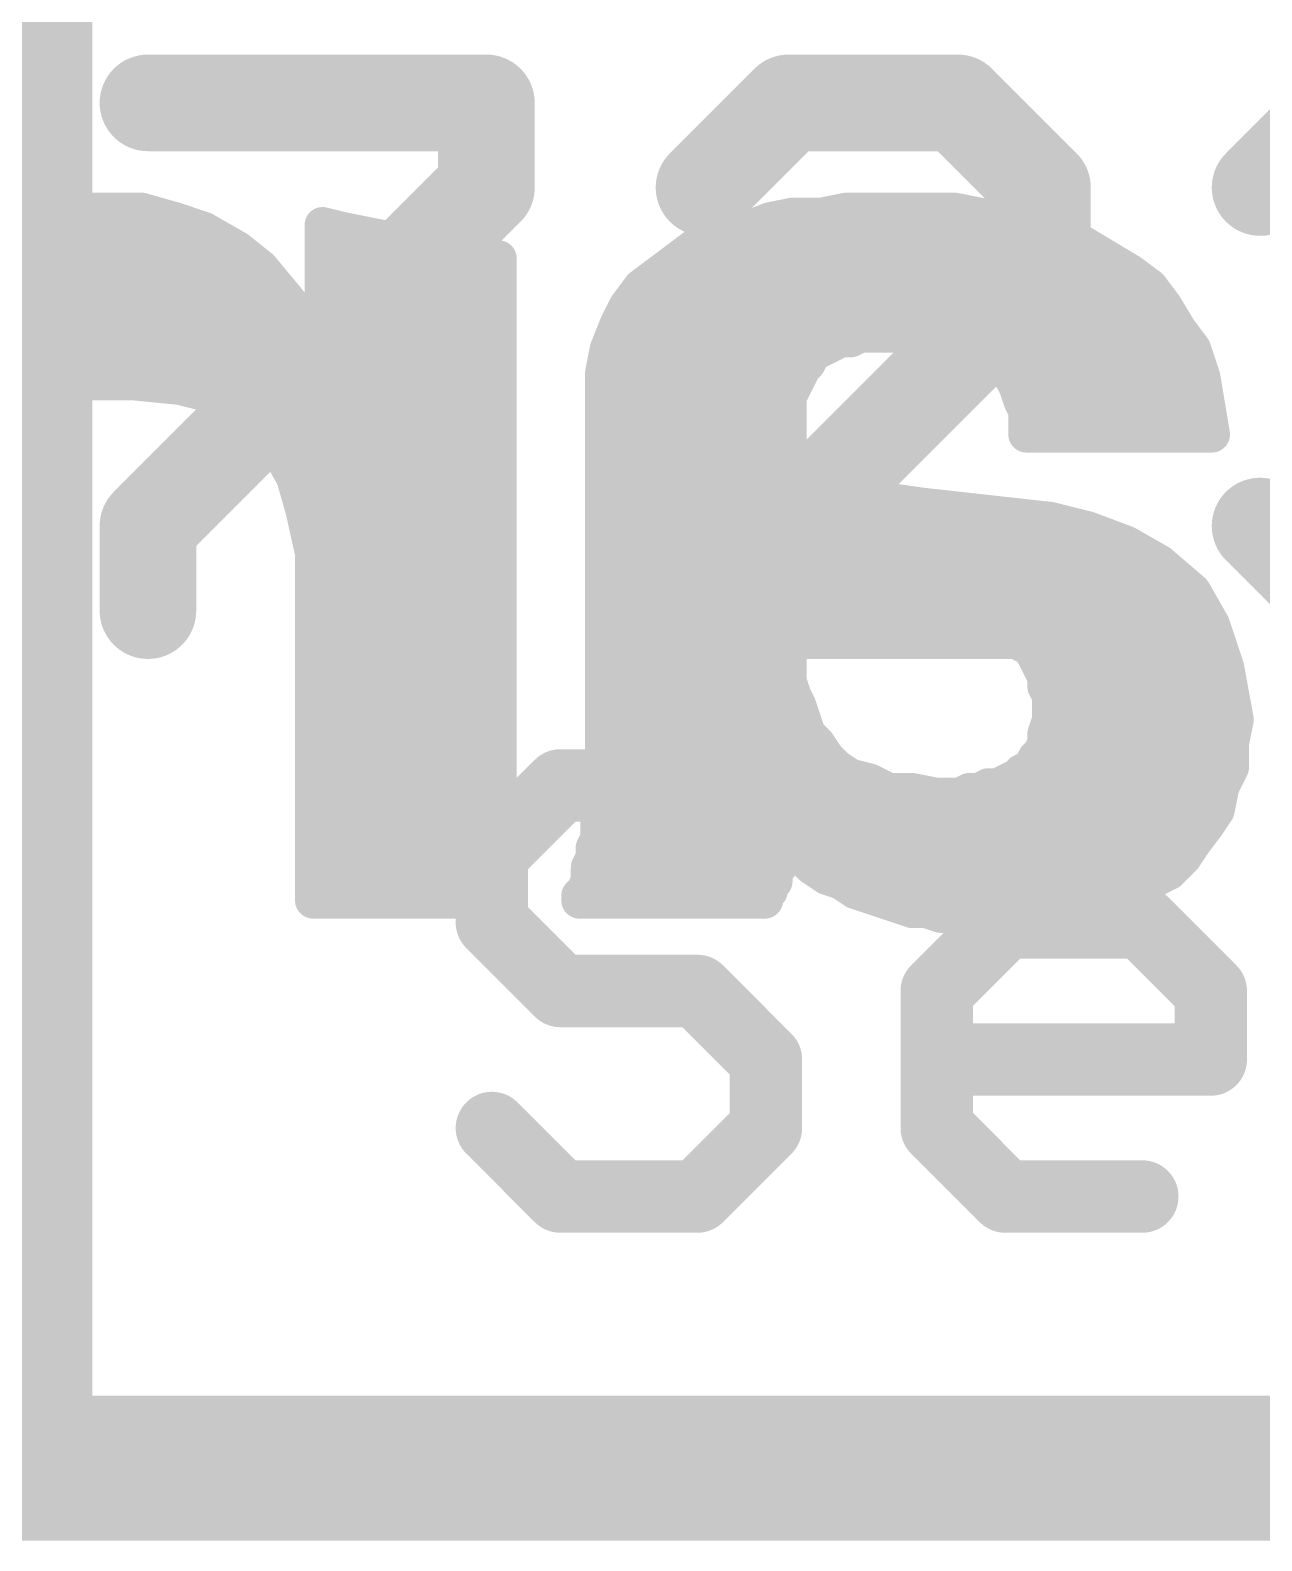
# Model space of a CAD drawing. Extents: x -37 to 70, y -15 to 15.
# Drawn here: x 12.747 to 15.338, y -0.152 to 3.024 of the extents above; entities that cross this region are included whole.
import ezdxf

# ---------------------------------------------------------------- set-up
doc = ezdxf.new("R2010")
doc.units = 0
for name, color, linetype in [('1', 12, 'CONTINUOUS'), ('16', 132, 'CONTINUOUS'), ('20', 53, 'CONTINUOUS'), ('21', 41, 'CONTINUOUS'), ('22', 40, 'CONTINUOUS')]:
    doc.layers.add(name, color=color, linetype=linetype)

msp = doc.modelspace()

# ---------------------------------------------------------------- linework, layer by layer
at = {"layer": '1', "const_width": 0.3048}
for points in [[(12.7254, 15.24), (12.7254, 0)], [(12.7254, 0), (24.13, 0)]]:
    msp.add_lwpolyline(points, dxfattribs=at)
at = {"layer": '1', "const_width": 0.1524}
for points in [[(12.7254, 0.0762, 1), (12.7254, -0.0762)], [(12.6492, 0, 1), (12.8016, 0)]]:
    msp.add_lwpolyline(points, format="xyb", dxfattribs=at)
at = {"layer": '16', "const_width": 0.3048}
for points in [[(12.7254, 15.24), (12.7254, 0)], [(12.7254, 0), (24.13, 0)]]:
    msp.add_lwpolyline(points, dxfattribs=at)
at = {"layer": '16', "const_width": 0.1524}
for points in [[(12.7254, 0.0762, 1), (12.7254, -0.0762)], [(12.6492, 0, 1), (12.8016, 0)]]:
    msp.add_lwpolyline(points, format="xyb", dxfattribs=at)
at = {"layer": '20', "const_width": 0.2032}
msp.add_lwpolyline([(24.13, 0), (0, 0)], dxfattribs=at)
at = {"layer": '21'}
for points, const_width in [([(12.9951, 2.8711), (13.7069, 2.8711)], 0.2032), ([(13.7069, 2.8711), (13.7069, 2.6932)], 0.2032), ([(14.3424, 2.8711), (14.1645, 2.6932)], 0.2032), ([(14.6983, 2.8711), (14.3424, 2.8711)], 0.2032), ([(14.8763, 2.6932), (14.6983, 2.8711)], 0.2032), ([(15.3339, 2.6932), (15.5118, 2.8711)], 0.2032), ([(13.7069, 2.6932), (12.9951, 1.9814)], 0.2032), ([(14.8763, 2.5152), (14.8763, 2.6932)], 0.2032), ([(14.1645, 1.8034), (14.8763, 2.5152)], 0.2032), ([(12.9951, 1.9814), (12.9951, 1.8034)], 0.2032), ([(15.5118, 1.8034), (15.3339, 1.9814)], 0.2032), ([(14.8763, 1.8034), (14.1645, 1.8034)], 0.2032), ([(13.8625, 1.4358), (13.7185, 1.2918)], 0.1524), ([(14.1506, 1.4358), (13.8625, 1.4358)], 0.1524), ([(14.2947, 1.2918), (14.1506, 1.4358)], 0.1524), ([(13.7185, 1.2918), (13.7185, 1.1477)], 0.1524), ([(13.7185, 1.1477), (13.8625, 1.0037)], 0.1524), ([(14.654, 1.0037), (14.798, 1.1477)], 0.1524), ([(14.798, 1.1477), (15.0862, 1.1477)], 0.1524), ([(15.0862, 1.1477), (15.2302, 1.0037)], 0.1524), ([(13.8625, 1.0037), (14.1506, 1.0037)], 0.1524), ([(14.1506, 1.0037), (14.2947, 0.8596)], 0.1524), ([(14.654, 0.7156), (14.654, 1.0037)], 0.1524), ([(15.2302, 1.0037), (15.2302, 0.8596)], 0.1524), ([(14.2947, 0.8596), (14.2947, 0.7156)], 0.1524), ([(15.2302, 0.8596), (14.654, 0.8596)], 0.1524), ([(13.8625, 0.5715), (13.7185, 0.7156)], 0.1524), ([(14.2947, 0.7156), (14.1506, 0.5715)], 0.1524), ([(14.798, 0.5715), (14.654, 0.7156)], 0.1524), ([(14.1506, 0.5715), (13.8625, 0.5715)], 0.1524), ([(15.0862, 0.5715), (14.798, 0.5715)], 0.1524)]:
    msp.add_lwpolyline(points, dxfattribs=dict(at, const_width=const_width))
for points, const_width in [([(12.9951, 2.9219, 1), (12.9951, 2.8203)], 0.1016), ([(13.7577, 2.8711, 1), (13.6561, 2.8711)], 0.1016), ([(13.7069, 2.8203, 1), (13.7069, 2.9219)], 0.1016), ([(14.3424, 2.9219, 1), (14.3424, 2.8203)], 0.1016), ([(14.3784, 2.8352, 1), (14.3065, 2.907)], 0.1016), ([(14.7343, 2.907, 1), (14.6624, 2.8352)], 0.1016), ([(14.6983, 2.8203, 1), (14.6983, 2.9219)], 0.1016), ([(13.7428, 2.6572, 1), (13.671, 2.7291)], 0.1016), ([(14.1286, 2.7291, 1), (14.2004, 2.6572)], 0.1016), ([(14.9271, 2.6932, 1), (14.8255, 2.6932)], 0.1016), ([(14.8404, 2.6572, 1), (14.9122, 2.7291)], 0.1016), ([(15.298, 2.7291, 1), (15.3698, 2.6572)], 0.1016), ([(13.6561, 2.6932, 1), (13.7577, 2.6932)], 0.1016), ([(14.9122, 2.4793, 1), (14.8404, 2.5511)], 0.1016), ([(14.8255, 2.5152, 1), (14.9271, 2.5152)], 0.1016), ([(13.0459, 1.9814, 1), (12.9443, 1.9814)], 0.1016), ([(12.9592, 2.0173, 1), (13.031, 1.9454)], 0.1016), ([(15.3698, 2.0173, 1), (15.298, 1.9454)], 0.1016), ([(14.1645, 1.8542, 1), (14.1645, 1.7526)], 0.1016), ([(14.1286, 1.8393, 1), (14.2004, 1.7675)], 0.1016), ([(14.8763, 1.7526, 1), (14.8763, 1.8542)], 0.1016), ([(12.9443, 1.8034, 1), (13.0459, 1.8034)], 0.1016), ([(13.8625, 1.4739, 1), (13.8625, 1.3977)], 0.0762), ([(13.8895, 1.4089, 1), (13.8356, 1.4628)], 0.0762), ([(14.1776, 1.4628, 1), (14.1237, 1.4089)], 0.0762), ([(14.1506, 1.3977, 1), (14.1506, 1.4739)], 0.0762), ([(13.7566, 1.2918, 1), (13.6804, 1.2918)], 0.0762), ([(13.6915, 1.3187, 1), (13.7454, 1.2648)], 0.0762), ([(14.2677, 1.2648, 1), (14.3216, 1.3187)], 0.0762), ([(13.7454, 1.1747, 1), (13.6915, 1.1208)], 0.0762), ([(14.798, 1.1858, 1), (14.798, 1.1096)], 0.0762), ([(14.825, 1.1208, 1), (14.7711, 1.1747)], 0.0762), ([(15.1131, 1.1747, 1), (15.0592, 1.1208)], 0.0762), ([(15.0862, 1.1096, 1), (15.0862, 1.1858)], 0.0762), ([(13.6804, 1.1477, 1), (13.7566, 1.1477)], 0.0762), ([(13.8625, 1.0418, 1), (13.8625, 0.9656)], 0.0762), ([(13.8356, 0.9767, 1), (13.8895, 1.0306)], 0.0762), ([(14.1776, 1.0306, 1), (14.1237, 0.9767)], 0.0762), ([(14.1506, 0.9656, 1), (14.1506, 1.0418)], 0.0762), ([(14.627, 1.0306, 1), (14.6809, 0.9767)], 0.0762), ([(14.6921, 1.0037, 1), (14.6159, 1.0037)], 0.0762), ([(15.2683, 1.0037, 1), (15.1921, 1.0037)], 0.0762), ([(15.2033, 0.9767, 1), (15.2572, 1.0306)], 0.0762), ([(14.3328, 0.8596, 1), (14.2566, 0.8596)], 0.0762), ([(14.2677, 0.8327, 1), (14.3216, 0.8866)], 0.0762), ([(14.654, 0.8977, 1), (14.654, 0.8215)], 0.0762), ([(15.2302, 0.8215, 1), (15.2302, 0.8977)], 0.0762), ([(15.1921, 0.8596, 1), (15.2683, 0.8596)], 0.0762), ([(13.7454, 0.7425, 1), (13.6915, 0.6886)], 0.0762), ([(14.3216, 0.6886, 1), (14.2677, 0.7425)], 0.0762), ([(14.6809, 0.7425, 1), (14.627, 0.6886)], 0.0762), ([(14.2566, 0.7156, 1), (14.3328, 0.7156)], 0.0762), ([(14.6159, 0.7156, 1), (14.6921, 0.7156)], 0.0762), ([(13.8625, 0.6096, 1), (13.8625, 0.5334)], 0.0762), ([(13.8356, 0.5446, 1), (13.8895, 0.5984)], 0.0762), ([(14.1237, 0.5984, 1), (14.1776, 0.5446)], 0.0762), ([(14.1506, 0.5334, 1), (14.1506, 0.6096)], 0.0762), ([(14.798, 0.6096, 1), (14.798, 0.5334)], 0.0762), ([(14.7711, 0.5446, 1), (14.825, 0.5984)], 0.0762), ([(15.0862, 0.5334, 1), (15.0862, 0.6096)], 0.0762)]:
    msp.add_lwpolyline(points, format="xyb", dxfattribs=dict(at, const_width=const_width))
at = {"layer": '22', "const_width": 0.0381}
for points in [[(12.8415, 2.634, 1), (12.8034, 2.634)], [(12.8225, 2.6531, 1), (12.8225, 2.615)], [(12.8425, 2.6631, 1), (12.8425, 2.625)], [(12.856, 2.6305, 1), (12.829, 2.6575)], [(12.8325, 2.615, 1), (12.8325, 2.6531)], [(12.9877, 2.6623, 1), (12.9773, 2.6257)], [(12.9825, 2.625, 1), (12.9825, 2.6631)], [(14.3525, 2.6531, 1), (14.3525, 2.615)], [(14.3562, 2.6153, 1), (14.3488, 2.6527)], [(14.4088, 2.6527, 1), (14.4162, 2.6153)], [(14.4125, 2.615, 1), (14.4125, 2.6531)], [(14.4625, 2.6631, 1), (14.4625, 2.625)], [(14.4662, 2.6253, 1), (14.4588, 2.6627)], [(14.6962, 2.6627, 1), (14.6888, 2.6253)], [(14.6925, 2.625, 1), (14.6925, 2.6631)], [(14.7456, 2.6528, 1), (14.7394, 2.6152)], [(14.7388, 2.6153, 1), (14.7462, 2.6527)], [(12.819, 2.6475, 1), (12.846, 2.6205)], [(13.0585, 2.6421, 1), (13.0465, 2.6059)], [(13.0473, 2.6057, 1), (13.0577, 2.6423)], [(13.122, 2.6205, 1), (13.103, 2.5875)], [(13.1065, 2.5859, 1), (13.1185, 2.6221)], [(13.3671, 2.6325, 1), (13.3579, 2.5955)], [(13.3816, 2.614, 1), (13.3435, 2.614)], [(13.4062, 2.6227, 1), (13.3988, 2.5853)], [(13.3979, 2.5855, 1), (13.4071, 2.6225)], [(14.2454, 2.6217, 1), (14.2596, 2.5863)], [(14.2562, 2.5853, 1), (14.2488, 2.6227)], [(14.2988, 2.6427, 1), (14.3062, 2.6053)], [(14.3096, 2.6063, 1), (14.2954, 2.6417)], [(14.8085, 2.6421, 1), (14.7965, 2.6059)], [(14.7994, 2.6052, 1), (14.8056, 2.6428)], [(14.8662, 2.6227, 1), (14.8588, 2.5853)], [(14.8565, 2.5859, 1), (14.8685, 2.6221)], [(12.8225, 2.6099, 1), (12.8225, 2.5718)], [(13.1356, 2.5718, 1), (13.1356, 2.6099)], [(13.3625, 2.6099, 1), (13.3625, 2.5718)], [(13.4562, 2.6127, 1), (13.4488, 2.5753)], [(13.4488, 2.5753, 1), (13.4562, 2.6127)], [(13.4685, 2.5718, 1), (13.4685, 2.6099)], [(13.5071, 2.6025, 1), (13.4979, 2.5655)], [(13.4988, 2.5653, 1), (13.5062, 2.6027)], [(13.5462, 2.5927, 1), (13.5388, 2.5553)], [(13.5379, 2.5555, 1), (13.5471, 2.5925)], [(14.1454, 2.5917, 1), (14.1596, 2.5563)], [(14.1639, 2.5588, 1), (14.1411, 2.5892)], [(14.1945, 2.6099, 1), (14.1945, 2.5718)], [(14.1988, 2.6127, 1), (14.2062, 2.5753)], [(14.2096, 2.5763, 1), (14.1954, 2.6117)], [(14.9196, 2.6117, 1), (14.9054, 2.5763)], [(14.9088, 2.5753, 1), (14.9162, 2.6127)], [(14.9205, 2.5718, 1), (14.9205, 2.6099)], [(14.9723, 2.5903, 1), (14.9527, 2.5577)], [(14.9554, 2.5563, 1), (14.9696, 2.5917)], [(13.1944, 2.5789, 1), (13.1706, 2.5491)], [(13.173, 2.5475, 1), (13.192, 2.5805)], [(13.5925, 2.5831, 1), (13.5925, 2.545)], [(13.5888, 2.5453, 1), (13.5962, 2.5827)], [(13.6471, 2.5825, 1), (13.6379, 2.5455)], [(13.6425, 2.545, 1), (13.6425, 2.5831)], [(13.6862, 2.5727, 1), (13.6788, 2.5353)], [(13.6779, 2.5355, 1), (13.6871, 2.5725)], [(13.7515, 2.544, 1), (13.7134, 2.544)], [(13.7288, 2.5253, 1), (13.7362, 2.5627)], [(14.1011, 2.5592, 1), (14.1239, 2.5288)], [(14.1239, 2.5288, 1), (14.1011, 2.5592)], [(15.0223, 2.5603, 1), (15.0027, 2.5277)], [(15.0027, 2.5277, 1), (15.0223, 2.5603)], [(12.8225, 2.5337, 1), (12.8225, 2.4956)], [(13.2471, 2.5362, 1), (13.2179, 2.5118)], [(13.2206, 2.5091, 1), (13.2444, 2.5389)], [(13.2403, 2.4956, 1), (13.2403, 2.5337)], [(13.3625, 2.5337, 1), (13.3625, 2.4956)], [(13.7325, 2.4956, 1), (13.7325, 2.5337)], [(14.0611, 2.5292, 1), (14.0839, 2.4988)], [(14.0733, 2.5337, 1), (14.0733, 2.4956)], [(14.0839, 2.4988, 1), (14.0611, 2.5292)], [(15.0739, 2.5292, 1), (15.0511, 2.4988)], [(15.0527, 2.4977, 1), (15.0723, 2.5303)], [(15.0615, 2.4956, 1), (15.0615, 2.5337)], [(14.0211, 2.4992, 1), (14.0439, 2.4688)], [(14.0477, 2.4726, 1), (14.0173, 2.4954)], [(15.1177, 2.4954, 1), (15.0873, 2.4726)], [(15.0911, 2.4688, 1), (15.1139, 2.4992)], [(13.2974, 2.4759, 1), (13.2676, 2.4521)], [(13.2679, 2.4518, 1), (13.2971, 2.4762)], [(14.0195, 2.4355, 1), (13.9855, 2.4525)], [(15.1488, 2.4538, 1), (15.1162, 2.4342)], [(12.8225, 2.4575, 1), (12.8225, 2.4194)], [(13.303, 2.4194, 1), (13.303, 2.4575)], [(13.339, 2.4235, 1), (13.306, 2.4045)], [(13.3625, 2.4575, 1), (13.3625, 2.4194)], [(13.7325, 2.4194, 1), (13.7325, 2.4575)], [(13.9997, 2.4575, 1), (13.9997, 2.4194)], [(13.9873, 2.4554, 1), (14.0177, 2.4326)], [(15.1173, 2.4326, 1), (15.1477, 2.4554)], [(15.1359, 2.4194, 1), (15.1359, 2.4575)], [(13.3076, 2.4021, 1), (13.3374, 2.4259)], [(13.9655, 2.4125, 1), (13.9995, 2.3955)], [(14.0002, 2.3969, 1), (13.9648, 2.4111)], [(14.4925, 2.403, 1), (14.4925, 2.3649)], [(14.501, 2.367, 1), (14.484, 2.401)], [(14.681, 2.401, 1), (14.664, 2.367)], [(14.6725, 2.3649, 1), (14.6725, 2.403)], [(15.1777, 2.4054, 1), (15.1473, 2.3826)], [(15.1462, 2.3842, 1), (15.1788, 2.4038)], [(12.8225, 2.3813, 1), (12.8225, 2.3432)], [(13.3625, 2.3813, 1), (13.3625, 2.3432)], [(13.3521, 2.3432, 1), (13.3521, 2.3813)], [(13.7515, 2.374, 1), (13.7134, 2.374)], [(13.7134, 2.374, 1), (13.7515, 2.374)], [(13.7325, 2.3432, 1), (13.7325, 2.3813)], [(13.9812, 2.3503, 1), (13.9438, 2.3577)], [(13.9658, 2.3813, 1), (13.9658, 2.3432)], [(14.404, 2.371, 1), (14.421, 2.337)], [(14.421, 2.337, 1), (14.404, 2.371)], [(14.424, 2.381, 1), (14.441, 2.347)], [(14.441, 2.347, 1), (14.424, 2.381)], [(14.4289, 2.3432, 1), (14.4289, 2.3813)], [(14.4525, 2.3931, 1), (14.4525, 2.355)], [(14.461, 2.357, 1), (14.444, 2.391)], [(14.464, 2.391, 1), (14.481, 2.357)], [(14.4725, 2.355, 1), (14.4725, 2.3931)], [(14.701, 2.391, 1), (14.684, 2.357)], [(14.684, 2.357, 1), (14.701, 2.391)], [(14.721, 2.381, 1), (14.704, 2.347)], [(14.7161, 2.3813, 1), (14.7161, 2.3432)], [(14.704, 2.347, 1), (14.721, 2.381)], [(14.741, 2.371, 1), (14.724, 2.337)], [(14.724, 2.337, 1), (14.741, 2.371)], [(15.2106, 2.36, 1), (15.1744, 2.348)], [(15.1773, 2.3426, 1), (15.2077, 2.3654)], [(15.1864, 2.3432, 1), (15.1864, 2.3813)], [(13.3435, 2.344, 1), (13.3816, 2.344)], [(13.346, 2.3345, 1), (13.379, 2.3535)], [(13.9448, 2.3611, 1), (13.9802, 2.3469)], [(14.3895, 2.3055, 1), (14.3555, 2.3225)], [(14.3655, 2.3325, 1), (14.3995, 2.3155)], [(14.396, 2.3105, 1), (14.369, 2.3375)], [(14.384, 2.361, 1), (14.401, 2.327)], [(14.4095, 2.3355, 1), (14.3755, 2.3525)], [(14.761, 2.361, 1), (14.744, 2.327)], [(14.744, 2.327, 1), (14.761, 2.361)], [(14.786, 2.3475, 1), (14.759, 2.3205)], [(14.796, 2.3375, 1), (14.769, 2.3105)], [(14.764, 2.317, 1), (14.781, 2.351)], [(14.769, 2.3105, 1), (14.796, 2.3375)], [(12.8225, 2.3051, 1), (12.8225, 2.267)], [(12.8525, 2.3031, 1), (12.8525, 2.265)], [(12.861, 2.267, 1), (12.844, 2.301)], [(12.9644, 2.303, 1), (12.9606, 2.265)], [(12.9625, 2.265, 1), (12.9625, 2.3031)], [(13.7325, 2.267, 1), (13.7325, 2.3051)], [(13.9338, 2.3077, 1), (13.9712, 2.3003)], [(13.9525, 2.3051, 1), (13.9525, 2.267)], [(13.9716, 2.304, 1), (13.9335, 2.304)], [(14.3455, 2.3025, 1), (14.3795, 2.2855)], [(14.3795, 2.2855, 1), (14.3455, 2.3025)], [(14.359, 2.3275, 1), (14.386, 2.3005)], [(14.3585, 2.267, 1), (14.3585, 2.3051)], [(14.816, 2.3175, 1), (14.789, 2.2905)], [(14.789, 2.2905, 1), (14.816, 2.3175)], [(14.8295, 2.3025, 1), (14.7955, 2.2855)], [(14.8165, 2.3051, 1), (14.8165, 2.267)], [(14.799, 2.2805, 1), (14.826, 2.3075)], [(15.2313, 2.2971, 1), (15.1937, 2.2909)], [(15.1944, 2.288, 1), (15.2306, 2.3)], [(15.2138, 2.267, 1), (15.2138, 2.3051)], [(12.8034, 2.274, 1), (12.8415, 2.274)], [(12.8225, 2.2931, 1), (12.8225, 2.255)], [(12.824, 2.291, 1), (12.841, 2.257)], [(12.8325, 2.255, 1), (12.8325, 2.2931)], [(13.0671, 2.2925, 1), (13.0579, 2.2555)], [(13.0606, 2.255, 1), (13.0644, 2.293)], [(13.152, 2.2705, 1), (13.133, 2.2375)], [(13.1379, 2.2355, 1), (13.1471, 2.2725)], [(14.3616, 2.254, 1), (14.3235, 2.254)], [(14.3355, 2.2825, 1), (14.3695, 2.2655)], [(14.3695, 2.2655, 1), (14.3355, 2.2825)], [(14.8406, 2.28, 1), (14.8044, 2.268)], [(14.8055, 2.2655, 1), (14.8395, 2.2825)], [(14.3255, 2.2625, 1), (14.3595, 2.2455)], [(14.8495, 2.2525, 1), (14.8155, 2.2355)], [(14.8144, 2.238, 1), (14.8506, 2.25)], [(14.8616, 2.224, 1), (14.8235, 2.224)], [(15.2413, 2.2371, 1), (15.2037, 2.2309)], [(15.2037, 2.2309, 1), (15.2413, 2.2371)], [(13.2271, 2.2262, 1), (13.1979, 2.2018)], [(13.216, 2.2288, 1), (13.216, 2.1907)], [(13.203, 2.1975, 1), (13.222, 2.2305)], [(13.7325, 2.1907, 1), (13.7325, 2.2288)], [(13.9525, 2.2288, 1), (13.9525, 2.1907)], [(14.3425, 2.1907, 1), (14.3425, 2.2288)], [(14.8425, 2.2288, 1), (14.8425, 2.1907)], [(14.8255, 2.2155, 1), (14.8595, 2.2325)], [(15.2265, 2.1907, 1), (15.2265, 2.2288)], [(13.279, 2.1635, 1), (13.246, 2.1445)], [(14.8425, 2.193, 1), (14.8425, 2.1549)], [(14.8235, 2.174, 1), (14.8616, 2.174)], [(15.2137, 2.1709, 1), (15.2513, 2.1771)], [(15.2325, 2.1549, 1), (15.2325, 2.193)], [(13.2479, 2.1418, 1), (13.2771, 2.1662)], [(13.2742, 2.1526, 1), (13.2742, 2.1145)], [(13.7325, 2.1145, 1), (13.7325, 2.1526)], [(13.9525, 2.1526, 1), (13.9525, 2.1145)], [(14.3577, 2.1554, 1), (14.3273, 2.1326)], [(14.3235, 2.144, 1), (14.3616, 2.144)], [(14.3503, 2.1145, 1), (14.3503, 2.1526)], [(14.3823, 2.1203, 1), (14.3627, 2.0877)], [(14.3573, 2.0926, 1), (14.3877, 2.1154)], [(13.3208, 2.0892, 1), (13.2842, 2.0788)], [(13.286, 2.0745, 1), (13.319, 2.0935)], [(14.4285, 2.0921, 1), (14.4165, 2.0559)], [(14.4127, 2.0577, 1), (14.4323, 2.0903)], [(13.3101, 2.0764, 1), (13.3101, 2.0383)], [(13.7325, 2.0383, 1), (13.7325, 2.0764)], [(13.9525, 2.0764, 1), (13.9525, 2.0383)], [(14.4877, 2.0723, 1), (14.4773, 2.0357)], [(14.4723, 2.0383, 1), (14.4723, 2.0764)], [(14.4765, 2.0359, 1), (14.4885, 2.0721)], [(14.5552, 2.0529, 1), (14.5498, 2.0151)], [(14.571, 2.0294, 1), (14.534, 2.0386)], [(14.571, 2.0294, 1), (14.534, 2.0386)], [(14.5473, 2.0157, 1), (14.5577, 2.0523)], [(13.3411, 2.0181, 1), (13.3039, 2.0099)], [(13.3042, 2.0088, 1), (13.3408, 2.0192)], [(14.6246, 2.0429, 1), (14.6204, 2.0051)], [(14.6198, 2.0051, 1), (14.6252, 2.0429)], [(14.7146, 2.0329, 1), (14.7104, 1.9951)], [(14.7104, 1.9951, 1), (14.7146, 2.0329)], [(14.8046, 2.0229, 1), (14.8004, 1.9851)], [(14.8203, 1.9972, 1), (14.7847, 2.0108)], [(14.8203, 1.9972, 1), (14.7847, 2.0108)], [(14.8004, 1.9851, 1), (14.8046, 2.0229)], [(13.3298, 2.0002, 1), (13.3298, 1.9622)], [(13.7325, 1.9622, 1), (13.7325, 2.0002)], [(13.9525, 2.0002, 1), (13.9525, 1.9622)], [(14.5393, 2.0002, 1), (14.5393, 1.9622)], [(14.5393, 1.9622, 1), (14.5393, 2.0002)], [(14.7938, 2.0002, 1), (14.7938, 1.9622)], [(14.7938, 1.9622, 1), (14.7938, 2.0002)], [(14.8971, 2.0125, 1), (14.8879, 1.9755)], [(14.8904, 1.9751, 1), (14.8946, 2.0129)], [(14.9437, 1.9622, 1), (14.9437, 2.0002)], [(14.9792, 1.9918, 1), (14.9658, 1.9562)], [(14.9679, 1.9555, 1), (14.9771, 1.9925)], [(15.062, 1.9605, 1), (15.043, 1.9275)], [(15.0458, 1.9262, 1), (15.0592, 1.9618)], [(13.3616, 1.924, 1), (13.3235, 1.924)], [(13.3425, 1.9241, 1), (13.3425, 1.886)], [(13.3239, 1.9199, 1), (13.3611, 1.9281)], [(13.7325, 1.886, 1), (13.7325, 1.9241)], [(13.9525, 1.9241, 1), (13.9525, 1.886)], [(14.5203, 1.9241, 1), (14.5203, 1.886)], [(14.5203, 1.886, 1), (14.5203, 1.9241)], [(14.7648, 1.9241, 1), (14.7648, 1.886)], [(14.7648, 1.886, 1), (14.7648, 1.9241)], [(15.1349, 1.9185, 1), (15.1101, 1.8895)], [(15.113, 1.8875, 1), (15.132, 1.9205)], [(15.1208, 1.886, 1), (15.1208, 1.9241)], [(14.3616, 1.884, 1), (14.3235, 1.884)], [(14.356, 1.8975, 1), (14.329, 1.8705)], [(14.366, 1.8875, 1), (14.339, 1.8605)], [(14.339, 1.8605, 1), (14.366, 1.8875)], [(14.3625, 1.8831, 1), (14.3625, 1.845)], [(14.349, 1.8505, 1), (14.376, 1.8775)], [(14.391, 1.881, 1), (14.374, 1.847)], [(14.3825, 1.845, 1), (14.3825, 1.8831)], [(14.411, 1.871, 1), (14.394, 1.837)], [(14.394, 1.837, 1), (14.411, 1.871)], [(14.4225, 1.8631, 1), (14.4225, 1.825)], [(14.414, 1.827, 1), (14.431, 1.861)], [(14.451, 1.861, 1), (14.434, 1.827)], [(14.4425, 1.825, 1), (14.4425, 1.8631)], [(15.209, 1.8535, 1), (15.176, 1.8345)], [(15.1801, 1.8295, 1), (15.2049, 1.8585)], [(13.3425, 1.8478, 1), (13.3425, 1.8097)], [(13.7325, 1.8097, 1), (13.7325, 1.8478)], [(13.9525, 1.8478, 1), (13.9525, 1.8097)], [(14.3425, 1.8097, 1), (14.3425, 1.8478)], [(14.4625, 1.8531, 1), (14.4625, 1.815)], [(14.454, 1.817, 1), (14.471, 1.851)], [(14.511, 1.851, 1), (14.494, 1.817)], [(14.484, 1.8386, 1), (14.521, 1.8294)], [(14.484, 1.8386, 1), (14.521, 1.8294)], [(14.5129, 1.8478, 1), (14.5129, 1.8097)], [(14.5025, 1.815, 1), (14.5025, 1.8531)], [(14.5225, 1.8431, 1), (14.5225, 1.805)], [(14.514, 1.807, 1), (14.531, 1.841)], [(14.5485, 1.8421, 1), (14.5365, 1.8059)], [(14.5425, 1.805, 1), (14.5425, 1.8431)], [(14.5725, 1.8331, 1), (14.5725, 1.795)], [(14.5665, 1.7959, 1), (14.5785, 1.8321)], [(14.6185, 1.8321, 1), (14.6065, 1.7959)], [(14.6125, 1.795, 1), (14.6125, 1.8331)], [(14.7358, 1.8478, 1), (14.7358, 1.8097)], [(14.7358, 1.8097, 1), (14.7358, 1.8478)], [(15.2012, 1.8097, 1), (15.2012, 1.8478)], [(14.6425, 1.8231, 1), (14.6425, 1.785)], [(14.6365, 1.7859, 1), (14.6485, 1.8221)], [(14.691, 1.821, 1), (14.674, 1.787)], [(14.6825, 1.785, 1), (14.6825, 1.8231)], [(14.7025, 1.8131, 1), (14.7025, 1.775)], [(14.694, 1.777, 1), (14.711, 1.811)], [(14.7285, 1.8121, 1), (14.7165, 1.7759)], [(14.7047, 1.8008, 1), (14.7403, 1.7872)], [(14.7047, 1.8008, 1), (14.7403, 1.7872)], [(14.7225, 1.775, 1), (14.7225, 1.8131)], [(14.761, 1.801, 1), (14.744, 1.767)], [(14.7465, 1.7659, 1), (14.7585, 1.8021)], [(14.786, 1.7875, 1), (14.759, 1.7605)], [(15.2506, 1.78, 1), (15.2144, 1.768)], [(13.3425, 1.7717, 1), (13.3425, 1.7336)], [(13.7325, 1.7336, 1), (13.7325, 1.7717)], [(13.9525, 1.7717, 1), (13.9525, 1.7336)], [(14.3425, 1.7336, 1), (14.3425, 1.7717)], [(14.791, 1.781, 1), (14.774, 1.747)], [(14.764, 1.757, 1), (14.781, 1.791)], [(14.769, 1.7505, 1), (14.796, 1.7775)], [(14.811, 1.771, 1), (14.794, 1.737)], [(14.8053, 1.7717, 1), (14.8053, 1.7336)], [(14.794, 1.737, 1), (14.811, 1.771)], [(14.836, 1.7575, 1), (14.809, 1.7305)], [(14.814, 1.727, 1), (14.831, 1.761)], [(15.216, 1.7645, 1), (15.249, 1.7835)], [(15.2396, 1.7336, 1), (15.2396, 1.7717)], [(14.841, 1.751, 1), (14.824, 1.717)], [(14.819, 1.7205, 1), (14.846, 1.7475)], [(14.8695, 1.7325, 1), (14.8355, 1.7155)], [(14.844, 1.707, 1), (14.861, 1.741)], [(14.8795, 1.7125, 1), (14.8455, 1.6955)], [(14.8455, 1.6955, 1), (14.8795, 1.7125)], [(14.8895, 1.6925, 1), (14.8555, 1.6755)], [(15.2812, 1.6874, 1), (15.2438, 1.6806)], [(13.3425, 1.6955, 1), (13.3425, 1.6574)], [(13.7325, 1.6574, 1), (13.7325, 1.6955)], [(13.9525, 1.6955, 1), (13.9525, 1.6574)], [(14.3606, 1.66, 1), (14.3244, 1.648)], [(14.3425, 1.6574, 1), (14.3425, 1.6955)], [(14.8555, 1.6755, 1), (14.8895, 1.6925)], [(14.8763, 1.6955, 1), (14.8763, 1.6574)], [(14.9016, 1.664, 1), (14.8635, 1.664)], [(14.8655, 1.6555, 1), (14.8995, 1.6725)], [(15.2444, 1.678, 1), (15.2806, 1.69)], [(15.2639, 1.6574, 1), (15.2639, 1.6955)], [(14.3235, 1.654, 1), (14.3616, 1.654)], [(14.3695, 1.6325, 1), (14.3355, 1.6155)], [(14.8995, 1.6525, 1), (14.8655, 1.6355)], [(14.8635, 1.644, 1), (14.9016, 1.644)], [(14.9116, 1.624, 1), (14.8735, 1.624)], [(13.3425, 1.6193, 1), (13.3425, 1.5812)], [(13.7325, 1.5812, 1), (13.7325, 1.6193)], [(13.9525, 1.6193, 1), (13.9525, 1.5812)], [(14.3344, 1.618, 1), (14.3706, 1.63)], [(14.3806, 1.61, 1), (14.3444, 1.598)], [(14.3455, 1.5955, 1), (14.3795, 1.6125)], [(14.3638, 1.5812, 1), (14.3638, 1.6193)], [(14.8925, 1.6193, 1), (14.8925, 1.5812)], [(14.8755, 1.6155, 1), (14.9095, 1.6325)], [(15.2777, 1.5812, 1), (15.2777, 1.6193)], [(14.3906, 1.58, 1), (14.3544, 1.568)], [(14.3544, 1.568, 1), (14.3906, 1.58)], [(14.8735, 1.574, 1), (14.9116, 1.574)], [(14.9106, 1.568, 1), (14.8744, 1.58)], [(15.3012, 1.5703, 1), (15.2638, 1.5777)], [(15.2638, 1.5706, 1), (15.3012, 1.5774)], [(13.3425, 1.5431, 1), (13.3425, 1.505)], [(13.7325, 1.505, 1), (13.7325, 1.5431)], [(13.9525, 1.5431, 1), (13.9525, 1.505)], [(14.396, 1.5575, 1), (14.369, 1.5305)], [(14.3644, 1.538, 1), (14.4006, 1.55)], [(14.4184, 1.5346, 1), (14.3866, 1.5134)], [(14.389, 1.5105, 1), (14.416, 1.5375)], [(14.4025, 1.505, 1), (14.4025, 1.5431)], [(14.8644, 1.55, 1), (14.9006, 1.538)], [(14.8825, 1.5431, 1), (14.8825, 1.505)], [(14.9016, 1.544, 1), (14.8635, 1.544)], [(14.8995, 1.5155, 1), (14.8655, 1.5325)], [(15.2916, 1.524, 1), (15.2535, 1.524)], [(15.2725, 1.505, 1), (15.2725, 1.5431)], [(14.436, 1.5075, 1), (14.409, 1.4805)], [(14.849, 1.5075, 1), (14.876, 1.4805)], [(14.8795, 1.4855, 1), (14.8455, 1.5025)], [(14.8555, 1.5125, 1), (14.8895, 1.4955)], [(14.886, 1.4905, 1), (14.859, 1.5175)], [(14.8635, 1.524, 1), (14.9016, 1.524)], [(15.2538, 1.5277, 1), (15.2912, 1.5203)], [(14.4066, 1.4834, 1), (14.4384, 1.5046)], [(14.4531, 1.4899, 1), (14.4319, 1.4581)], [(14.429, 1.4605, 1), (14.456, 1.4875)], [(14.824, 1.481, 1), (14.841, 1.447)], [(14.846, 1.4505, 1), (14.819, 1.4775)], [(14.8355, 1.4825, 1), (14.8695, 1.4655)], [(14.861, 1.457, 1), (14.844, 1.491)], [(15.2535, 1.474, 1), (15.2916, 1.474)], [(15.2895, 1.4655, 1), (15.2555, 1.4825)], [(13.3425, 1.4668, 1), (13.3425, 1.4287)], [(13.7325, 1.4287, 1), (13.7325, 1.4668)], [(13.9525, 1.4668, 1), (13.9525, 1.4287)], [(13.9695, 1.4255, 1), (13.9355, 1.4425)], [(14.4771, 1.4725, 1), (14.4679, 1.4355)], [(14.4619, 1.4381, 1), (14.4831, 1.4699)], [(14.521, 1.461, 1), (14.504, 1.427)], [(14.4973, 1.4287, 1), (14.4973, 1.4668)], [(14.5079, 1.4255, 1), (14.5171, 1.4625)], [(14.5525, 1.4431, 1), (14.5525, 1.405)], [(14.6062, 1.4427, 1), (14.5988, 1.4053)], [(14.6025, 1.405, 1), (14.6025, 1.4431)], [(14.7225, 1.4431, 1), (14.7225, 1.405)], [(14.731, 1.407, 1), (14.714, 1.441)], [(14.7425, 1.405, 1), (14.7425, 1.4431)], [(14.7625, 1.4531, 1), (14.7625, 1.415)], [(14.771, 1.417, 1), (14.754, 1.451)], [(14.774, 1.451, 1), (14.791, 1.417)], [(14.7825, 1.415, 1), (14.7825, 1.4531)], [(14.794, 1.461, 1), (14.811, 1.427)], [(14.8101, 1.4668, 1), (14.8101, 1.4287)], [(14.811, 1.427, 1), (14.794, 1.461)], [(14.809, 1.4675, 1), (14.836, 1.4405)], [(14.831, 1.437, 1), (14.814, 1.471)], [(15.2355, 1.4425, 1), (15.2695, 1.4255)], [(15.2712, 1.4303, 1), (15.2338, 1.4377)], [(15.2594, 1.4287, 1), (15.2594, 1.4668)], [(13.9255, 1.4225, 1), (13.9595, 1.4055)], [(13.9616, 1.414, 1), (13.9235, 1.414)], [(13.9335, 1.434, 1), (13.9716, 1.434)], [(14.544, 1.407, 1), (14.561, 1.441)], [(14.6525, 1.4331, 1), (14.6525, 1.395)], [(14.6488, 1.3953, 1), (14.6562, 1.4327)], [(14.694, 1.431, 1), (14.711, 1.397)], [(14.7025, 1.395, 1), (14.7025, 1.4331)], [(14.734, 1.441, 1), (14.751, 1.407)], [(13.3425, 1.3907, 1), (13.3425, 1.3526)], [(13.7325, 1.3526, 1), (13.7325, 1.3907)], [(13.9425, 1.3907, 1), (13.9425, 1.3526)], [(15.2238, 1.3877, 1), (15.2612, 1.3803)], [(15.2584, 1.3734, 1), (15.2266, 1.3946)], [(15.2342, 1.3526, 1), (15.2342, 1.3907)], [(14.3384, 1.3446, 1), (14.3066, 1.3234)], [(14.3416, 1.334, 1), (14.3035, 1.334)], [(15.2066, 1.3646, 1), (15.2384, 1.3434)], [(15.2377, 1.3426, 1), (15.2073, 1.3654)], [(13.9516, 1.304, 1), (13.9135, 1.304)], [(13.9235, 1.324, 1), (13.9616, 1.324)], [(13.9595, 1.3155, 1), (13.9255, 1.3325)], [(14.3531, 1.3199, 1), (14.3319, 1.2881)], [(15.1773, 1.3254, 1), (15.2077, 1.3026)], [(15.2084, 1.3034, 1), (15.1766, 1.3246)], [(13.3425, 1.3145, 1), (13.3425, 1.2764)], [(13.7325, 1.2764, 1), (13.7325, 1.3145)], [(13.9325, 1.3145, 1), (13.9325, 1.2764)], [(13.9155, 1.3125, 1), (13.9495, 1.2955)], [(13.9135, 1.284, 1), (13.9516, 1.284)], [(13.9495, 1.2755, 1), (13.9155, 1.2925)], [(14.336, 1.2605, 1), (14.309, 1.2875)], [(14.3225, 1.2764, 1), (14.3225, 1.3145)], [(14.3266, 1.2934, 1), (14.3584, 1.3146)], [(14.3554, 1.3145, 1), (14.3554, 1.2764)], [(14.386, 1.2975, 1), (14.359, 1.2705)], [(14.3619, 1.2681, 1), (14.3831, 1.2999)], [(15.1566, 1.2946, 1), (15.1884, 1.2734)], [(15.186, 1.2705, 1), (15.159, 1.2975)], [(15.1801, 1.2764, 1), (15.1801, 1.3145)], [(13.9416, 1.264, 1), (13.9035, 1.264)], [(13.9055, 1.2725, 1), (13.9395, 1.2555)], [(13.9395, 1.2255, 1), (13.9055, 1.2425)], [(14.3316, 1.264, 1), (14.2934, 1.264)], [(14.299, 1.2775, 1), (14.326, 1.2505)], [(14.326, 1.2205, 1), (14.299, 1.2475)], [(14.3035, 1.274, 1), (14.3416, 1.274)], [(14.4031, 1.2799, 1), (14.3819, 1.2481)], [(14.379, 1.2505, 1), (14.406, 1.2775)], [(14.4285, 1.2621, 1), (14.4165, 1.2259)], [(14.4119, 1.2281, 1), (14.4331, 1.2599)], [(14.4631, 1.2499, 1), (14.4419, 1.2181)], [(14.4465, 1.2159, 1), (14.4585, 1.2521)], [(15.1131, 1.2181, 1), (15.0919, 1.2499)], [(15.129, 1.2675, 1), (15.156, 1.2405)], [(15.151, 1.237, 1), (15.134, 1.271)], [(13.3425, 1.2383, 1), (13.3425, 1.2002)], [(13.7325, 1.2002, 1), (13.7325, 1.2383)], [(13.9215, 1.204, 1), (13.8834, 1.204)], [(13.8955, 1.2225, 1), (13.9295, 1.2055)], [(13.9151, 1.2383, 1), (13.9151, 1.2002)], [(13.926, 1.2005, 1), (13.899, 1.2275)], [(13.9035, 1.234, 1), (13.9416, 1.234)], [(14.3116, 1.204, 1), (14.2735, 1.204)], [(14.289, 1.2375, 1), (14.316, 1.2105)], [(14.3216, 1.224, 1), (14.2835, 1.224)], [(14.316, 1.2005, 1), (14.289, 1.2275)], [(14.2934, 1.234, 1), (14.3316, 1.234)], [(14.3025, 1.2002, 1), (14.3025, 1.2383)], [(14.4747, 1.2383, 1), (14.4747, 1.2002)], [(14.4885, 1.2321, 1), (14.4765, 1.1959)], [(14.4719, 1.1981, 1), (14.4931, 1.2299)], [(14.5185, 1.2221, 1), (14.5065, 1.1859)], [(14.5065, 1.1859, 1), (14.5185, 1.2221)], [(15.0619, 1.2299, 1), (15.0831, 1.1981)], [(15.081, 1.197, 1), (15.064, 1.231)], [(15.0803, 1.2002, 1), (15.0803, 1.2383)], [(15.094, 1.251, 1), (15.111, 1.217)], [(13.3425, 1.213, 1), (13.3425, 1.1749)], [(13.3235, 1.194, 1), (13.3616, 1.194)], [(13.7134, 1.194, 1), (13.7515, 1.194)], [(13.7325, 1.1749, 1), (13.7325, 1.213)], [(13.8834, 1.194, 1), (13.9215, 1.194)], [(13.889, 1.2175, 1), (13.916, 1.1905)], [(13.9025, 1.213, 1), (13.9025, 1.1749)], [(14.279, 1.2175, 1), (14.306, 1.1905)], [(14.2735, 1.194, 1), (14.3116, 1.194)], [(14.2835, 1.214, 1), (14.3216, 1.214)], [(14.2925, 1.1749, 1), (14.2925, 1.213)], [(14.5485, 1.2121, 1), (14.5365, 1.1759)], [(14.5365, 1.1759, 1), (14.5485, 1.2121)], [(14.5785, 1.2021, 1), (14.5665, 1.1659)], [(14.5665, 1.1659, 1), (14.5785, 1.2021)], [(14.6025, 1.1931, 1), (14.6025, 1.155)], [(14.5965, 1.1559, 1), (14.6085, 1.1921)], [(14.6385, 1.1921, 1), (14.6265, 1.1559)], [(14.6325, 1.155, 1), (14.6325, 1.1931)], [(14.9754, 1.1917, 1), (14.9896, 1.1563)], [(14.9871, 1.1555, 1), (14.9779, 1.1925)], [(15.024, 1.211, 1), (15.041, 1.177)], [(15.0396, 1.1763, 1), (15.0254, 1.2117)], [(14.6625, 1.1831, 1), (14.6625, 1.145)], [(14.6565, 1.1459, 1), (14.6685, 1.1821)], [(14.7085, 1.1821, 1), (14.6965, 1.1459)], [(14.7025, 1.145, 1), (14.7025, 1.1831)], [(14.7325, 1.1731, 1), (14.7325, 1.135)], [(14.7265, 1.1359, 1), (14.7385, 1.1721)], [(14.8388, 1.1727, 1), (14.8462, 1.1353)], [(14.8425, 1.135, 1), (14.8425, 1.1731)], [(14.8925, 1.1831, 1), (14.8925, 1.145)], [(14.8962, 1.1453, 1), (14.8888, 1.1827)], [(14.9379, 1.1825, 1), (14.9471, 1.1455)], [(14.9425, 1.145, 1), (14.9425, 1.1831)]]:
    msp.add_lwpolyline(points, format="xyb", dxfattribs=at)
at = {"layer": '22', "const_width": 0.0762}
for points in [[(12.8325, 2.634), (12.8225, 2.634)], [(12.8225, 2.634), (12.8225, 2.274)], [(12.8425, 2.644), (12.8325, 2.634)], [(12.9825, 2.644), (12.8425, 2.644)], [(13.0525, 2.624), (12.9825, 2.644)], [(14.3525, 2.634), (14.3025, 2.624)], [(14.4125, 2.634), (14.3525, 2.634)], [(14.4625, 2.644), (14.4125, 2.634)], [(14.6925, 2.644), (14.4625, 2.644)], [(14.7425, 2.634), (14.6925, 2.644)], [(14.8025, 2.624), (14.7425, 2.634)], [(13.1125, 2.604), (13.0525, 2.624)], [(13.1825, 2.564), (13.1125, 2.604)], [(13.4025, 2.604), (13.3625, 2.614)], [(13.3625, 2.614), (13.3625, 2.344)], [(13.4525, 2.594), (13.4025, 2.604)], [(14.2525, 2.604), (14.2025, 2.594)], [(14.3025, 2.624), (14.2525, 2.604)], [(14.8625, 2.604), (14.8025, 2.624)], [(14.9125, 2.594), (14.8625, 2.604)], [(12.8225, 2.5908), (13.1356, 2.5908)], [(13.3625, 2.5908), (13.4685, 2.5908)], [(13.5025, 2.584), (13.4525, 2.594)], [(13.5425, 2.574), (13.5025, 2.584)], [(13.5925, 2.564), (13.5425, 2.574)], [(14.1525, 2.574), (14.1125, 2.544)], [(14.2025, 2.594), (14.1525, 2.574)], [(14.1945, 2.5908), (14.9205, 2.5908)], [(14.9625, 2.574), (14.9125, 2.594)], [(15.0125, 2.544), (14.9625, 2.574)], [(13.2325, 2.524), (13.1825, 2.564)], [(13.6425, 2.564), (13.5925, 2.564)], [(13.6825, 2.554), (13.6425, 2.564)], [(13.7325, 2.544), (13.6825, 2.554)], [(13.7325, 2.374), (13.7325, 2.544)], [(14.1125, 2.544), (14.0725, 2.514)], [(15.0625, 2.514), (15.0125, 2.544)], [(12.8225, 2.5146), (13.2403, 2.5146)], [(13.2825, 2.464), (13.2325, 2.524)], [(13.3625, 2.5146), (13.7325, 2.5146)], [(14.0725, 2.514), (14.0325, 2.484)], [(14.0733, 2.5146), (15.0615, 2.5146)], [(15.1025, 2.484), (15.0625, 2.514)], [(14.0325, 2.484), (14.0025, 2.444)], [(15.1325, 2.444), (15.1025, 2.484)], [(13.3225, 2.414), (13.2825, 2.464)], [(14.0025, 2.444), (13.9825, 2.404)], [(15.1625, 2.394), (15.1325, 2.444)], [(12.8225, 2.4384), (13.303, 2.4384)], [(13.3625, 2.344), (13.3225, 2.414)], [(13.3625, 2.4384), (13.7325, 2.4384)], [(13.9997, 2.4384), (15.1359, 2.4384)], [(13.9825, 2.404), (13.9625, 2.354)], [(14.4725, 2.374), (14.4925, 2.384)], [(14.4925, 2.384), (14.6725, 2.384)], [(14.6725, 2.384), (14.6925, 2.374)], [(15.1925, 2.354), (15.1625, 2.394)], [(12.8225, 2.3622), (13.3521, 2.3622)], [(13.3625, 2.3622), (13.7325, 2.3622)], [(13.7325, 1.194), (13.7325, 2.374)], [(13.9625, 2.354), (13.9525, 2.304)], [(13.9658, 2.3622), (14.4289, 2.3622)], [(14.3925, 2.344), (14.4125, 2.354)], [(14.4125, 2.354), (14.4325, 2.364)], [(14.4325, 2.364), (14.4525, 2.374)], [(14.4525, 2.374), (14.4725, 2.374)], [(14.6925, 2.374), (14.7125, 2.364)], [(14.7125, 2.364), (14.7325, 2.354)], [(14.7161, 2.3622), (15.1864, 2.3622)], [(14.7325, 2.354), (14.7525, 2.344)], [(15.2125, 2.294), (15.1925, 2.354)], [(14.3625, 2.294), (14.3725, 2.314)], [(14.3725, 2.314), (14.3825, 2.324)], [(14.3825, 2.324), (14.3925, 2.344)], [(14.7525, 2.344), (14.7725, 2.334)], [(14.7725, 2.334), (14.7825, 2.324)], [(14.7825, 2.324), (14.8025, 2.304)], [(12.8225, 2.286), (13.7325, 2.286)], [(12.8325, 2.274), (12.8525, 2.284)], [(12.8525, 2.284), (12.9625, 2.284)], [(12.9625, 2.284), (13.0625, 2.274)], [(13.9525, 2.304), (13.9525, 1.434)], [(13.9525, 2.286), (14.3585, 2.286)], [(14.3525, 2.274), (14.3625, 2.294)], [(14.8025, 2.304), (14.8125, 2.294)], [(14.8125, 2.294), (14.8225, 2.274)], [(14.8165, 2.286), (15.2138, 2.286)], [(15.2225, 2.234), (15.2125, 2.294)], [(12.8225, 2.274), (12.8325, 2.274)], [(13.0625, 2.274), (13.1425, 2.254)], [(13.1425, 2.254), (13.2125, 2.214)], [(14.3425, 2.254), (14.3525, 2.274)], [(14.3425, 2.144), (14.3425, 2.254)], [(14.8225, 2.274), (14.8325, 2.244)], [(14.8325, 2.244), (14.8425, 2.224)], [(14.8425, 2.224), (14.8425, 2.174)], [(15.2325, 2.174), (15.2225, 2.234)], [(13.2125, 2.214), (13.2625, 2.154)], [(13.216, 2.2098), (13.7325, 2.2098)], [(13.9525, 2.2098), (14.3425, 2.2098)], [(14.8425, 2.2098), (15.2265, 2.2098)], [(13.2625, 2.154), (13.3025, 2.084)], [(14.8425, 2.174), (15.2325, 2.174)], [(13.2742, 2.1336), (13.7325, 2.1336)], [(13.9525, 2.1336), (14.3503, 2.1336)], [(14.3725, 2.104), (14.3425, 2.144)], [(14.4225, 2.074), (14.3725, 2.104)], [(13.3025, 2.084), (13.3225, 2.014)], [(14.4825, 2.054), (14.4225, 2.074)], [(13.3101, 2.0574), (13.7325, 2.0574)], [(13.9525, 2.0574), (14.4723, 2.0574)], [(14.5525, 2.034), (14.4825, 2.054)], [(14.5525, 2.034), (14.5025, 1.834)], [(14.5025, 1.834), (14.5525, 2.034)], [(14.6225, 2.024), (14.5525, 2.034)], [(13.3225, 2.014), (13.3425, 1.924)], [(14.7125, 2.014), (14.6225, 2.024)], [(14.8025, 2.004), (14.7125, 2.014)], [(14.7225, 1.794), (14.8025, 2.004)], [(14.8025, 2.004), (14.7225, 1.794)], [(14.8925, 1.994), (14.8025, 2.004)], [(13.3298, 1.9812), (13.7325, 1.9812)], [(13.9525, 1.9812), (14.5393, 1.9812)], [(14.5393, 1.9812), (14.7938, 1.9812)], [(14.7938, 1.9812), (14.9437, 1.9812)], [(14.9725, 1.974), (14.8925, 1.994)], [(15.0525, 1.944), (14.9725, 1.974)], [(15.1225, 1.904), (15.0525, 1.944)], [(13.3425, 1.924), (13.3425, 1.194)], [(13.3425, 1.905), (13.7325, 1.905)], [(13.9525, 1.905), (14.5203, 1.905)], [(14.5203, 1.905), (14.7648, 1.905)], [(14.7648, 1.905), (15.1208, 1.905)], [(15.1925, 1.844), (15.1225, 1.904)], [(14.3425, 1.654), (14.3425, 1.884)], [(14.3425, 1.884), (14.3525, 1.874)], [(14.3525, 1.874), (14.3625, 1.864)], [(14.3625, 1.864), (14.3825, 1.864)], [(14.3825, 1.864), (14.4025, 1.854)], [(14.4025, 1.854), (14.4225, 1.844)], [(14.4225, 1.844), (14.4425, 1.844)], [(14.4425, 1.844), (14.4625, 1.834)], [(15.2325, 1.774), (15.1925, 1.844)], [(13.3425, 1.8288), (13.7325, 1.8288)], [(13.9525, 1.8288), (14.3425, 1.8288)], [(14.4625, 1.834), (14.5025, 1.834)], [(14.5025, 1.834), (14.5225, 1.824)], [(14.5129, 1.8288), (14.7358, 1.8288)], [(14.5225, 1.824), (14.5425, 1.824)], [(14.5425, 1.824), (14.5725, 1.814)], [(14.5725, 1.814), (14.6125, 1.814)], [(14.6125, 1.814), (14.6425, 1.804)], [(14.7358, 1.8288), (15.2012, 1.8288)], [(14.6425, 1.804), (14.6825, 1.804)], [(14.6825, 1.804), (14.7025, 1.794)], [(14.7025, 1.794), (14.7225, 1.794)], [(14.7225, 1.794), (14.7525, 1.784)], [(14.7525, 1.784), (14.7725, 1.774)], [(14.7725, 1.774), (14.7825, 1.764)], [(15.2625, 1.684), (15.2325, 1.774)], [(13.3425, 1.7526), (13.7325, 1.7526)], [(13.9525, 1.7526), (14.3425, 1.7526)], [(14.7825, 1.764), (14.8025, 1.754)], [(14.8025, 1.754), (14.8225, 1.744)], [(14.8053, 1.7526), (15.2396, 1.7526)], [(14.8225, 1.744), (14.8325, 1.734)], [(14.8325, 1.734), (14.8525, 1.724)], [(14.8525, 1.724), (14.8625, 1.704)], [(14.8625, 1.704), (14.8725, 1.684)], [(14.8725, 1.684), (14.8825, 1.664)], [(15.2825, 1.574), (15.2625, 1.684)], [(13.3425, 1.6764), (13.7325, 1.6764)], [(13.9525, 1.6764), (14.3425, 1.6764)], [(14.3525, 1.624), (14.3425, 1.654)], [(14.8763, 1.6764), (15.2639, 1.6764)], [(14.8825, 1.664), (14.8825, 1.644)], [(14.3625, 1.604), (14.3525, 1.624)], [(14.8825, 1.644), (14.8925, 1.624)], [(14.8925, 1.624), (14.8925, 1.574)], [(13.3425, 1.6002), (13.7325, 1.6002)], [(13.9525, 1.6002), (14.3638, 1.6002)], [(14.3725, 1.574), (14.3625, 1.604)], [(14.8925, 1.6002), (15.2777, 1.6002)], [(14.3825, 1.544), (14.3725, 1.574)], [(14.8925, 1.574), (14.8825, 1.544)], [(15.2725, 1.524), (15.2825, 1.574)], [(13.3425, 1.524), (13.7325, 1.524)], [(13.9525, 1.524), (14.4025, 1.524)], [(14.4025, 1.524), (14.3825, 1.544)], [(14.4225, 1.494), (14.4025, 1.524)], [(14.8825, 1.524), (14.8725, 1.504)], [(14.8825, 1.544), (14.8825, 1.524)], [(14.8825, 1.524), (15.2725, 1.524)], [(15.2725, 1.474), (15.2725, 1.524)], [(14.4425, 1.474), (14.4225, 1.494)], [(14.8625, 1.494), (14.8525, 1.474)], [(14.8725, 1.504), (14.8625, 1.494)], [(14.4725, 1.454), (14.4425, 1.474)], [(14.8325, 1.464), (14.8225, 1.454)], [(14.8525, 1.474), (14.8325, 1.464)], [(15.2525, 1.434), (15.2725, 1.474)], [(13.3425, 1.4478), (13.7325, 1.4478)], [(13.9525, 1.434), (13.9425, 1.414)], [(13.9525, 1.4478), (14.4973, 1.4478)], [(14.5125, 1.444), (14.4725, 1.454)], [(14.5525, 1.424), (14.5125, 1.444)], [(14.6025, 1.424), (14.5525, 1.424)], [(14.6525, 1.414), (14.6025, 1.424)], [(14.7225, 1.424), (14.7025, 1.414)], [(14.7425, 1.424), (14.7225, 1.424)], [(14.7625, 1.434), (14.7425, 1.424)], [(14.7825, 1.434), (14.7625, 1.434)], [(14.8025, 1.444), (14.7825, 1.434)], [(14.8225, 1.454), (14.8025, 1.444)], [(14.8101, 1.4478), (15.2594, 1.4478)], [(15.2425, 1.384), (15.2525, 1.434)], [(13.9425, 1.414), (13.9425, 1.324)], [(14.7025, 1.414), (14.6525, 1.414)], [(13.3425, 1.3716), (13.7325, 1.3716)], [(13.9425, 1.3716), (15.2342, 1.3716)], [(15.2225, 1.354), (15.2425, 1.384)], [(14.3225, 1.274), (14.3225, 1.334)], [(14.3225, 1.334), (14.3425, 1.304)], [(15.1925, 1.314), (15.2225, 1.354)], [(13.9425, 1.324), (13.9325, 1.304)], [(13.9325, 1.304), (13.9325, 1.284)], [(14.3425, 1.304), (14.3725, 1.284)], [(15.1725, 1.284), (15.1925, 1.314)], [(13.3425, 1.2954), (13.7325, 1.2954)], [(13.9325, 1.284), (13.9225, 1.264)], [(13.9325, 1.2954), (14.3225, 1.2954)], [(14.3125, 1.264), (14.3225, 1.274)], [(14.3554, 1.2954), (15.1801, 1.2954)], [(14.3725, 1.284), (14.3925, 1.264)], [(15.1425, 1.254), (15.1725, 1.284)], [(13.9225, 1.234), (13.9125, 1.214)], [(13.9225, 1.264), (13.9225, 1.234)], [(14.3025, 1.224), (14.3125, 1.234)], [(14.3125, 1.234), (14.3125, 1.264)], [(14.3925, 1.264), (14.4225, 1.244)], [(14.4225, 1.244), (14.4525, 1.234)], [(14.4525, 1.234), (14.4825, 1.214)], [(15.0725, 1.214), (15.1025, 1.234)], [(15.1025, 1.234), (15.1425, 1.254)], [(13.3425, 1.2192), (13.7325, 1.2192)], [(13.9125, 1.214), (13.9025, 1.204)], [(13.9025, 1.204), (13.9025, 1.194)], [(13.9151, 1.2192), (14.3025, 1.2192)], [(14.2925, 1.204), (14.3025, 1.214)], [(14.2925, 1.194), (14.2925, 1.204)], [(14.3025, 1.214), (14.3025, 1.224)], [(14.4747, 1.2192), (15.0803, 1.2192)], [(14.4825, 1.214), (14.5125, 1.204)], [(14.5125, 1.204), (14.5425, 1.194)], [(15.0325, 1.194), (15.0725, 1.214)], [(13.3425, 1.194), (13.7325, 1.194)], [(13.9025, 1.194), (14.2925, 1.194)], [(14.5425, 1.194), (14.5725, 1.184)], [(14.5725, 1.184), (14.6025, 1.174)], [(14.6025, 1.174), (14.6325, 1.174)], [(14.6325, 1.174), (14.6625, 1.164)], [(14.9425, 1.164), (14.9825, 1.174)], [(14.9825, 1.174), (15.0325, 1.194)], [(14.6625, 1.164), (14.7025, 1.164)], [(14.7025, 1.164), (14.7325, 1.154)], [(14.7325, 1.154), (14.8425, 1.154)], [(14.8425, 1.154), (14.8925, 1.164)], [(14.8925, 1.164), (14.9425, 1.164)]]:
    msp.add_lwpolyline(points, dxfattribs=at)

doc.saveas('drawing.dxf')
